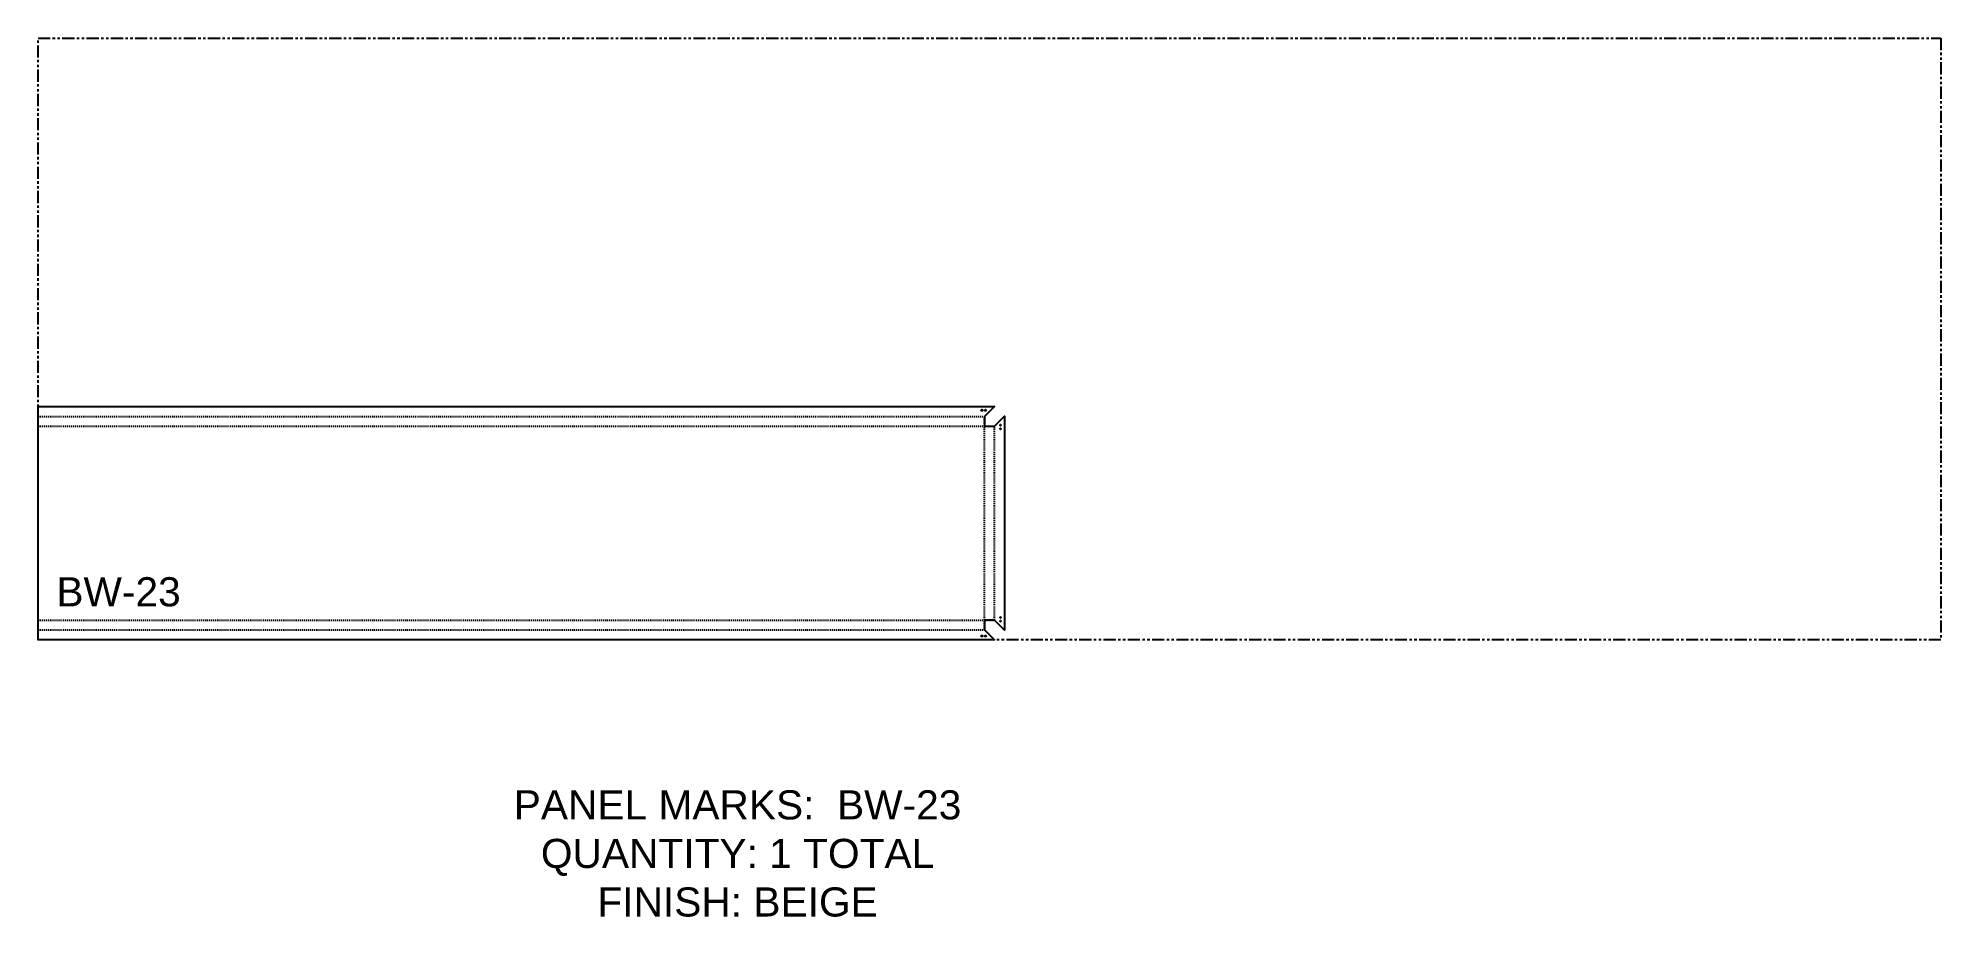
# Model space of a CAD drawing. Header units: inches. Extents: x 0 to 196, y -29 to 62.
import ezdxf

# ---------------------------------------------------------------- set-up
doc = ezdxf.new("R2010")
doc.units = ezdxf.units.IN
doc.header["$MEASUREMENT"] = 0
doc.linetypes.add('HIDDEN', pattern=[0.375, 0.25, -0.125])
doc.linetypes.add('PHANTOM', pattern=[2.5, 1.25, -0.25, 0.25, -0.25, 0.25, -0.25])
for name, color, linetype in [('DETAILS', 7, 'Continuous'), ('HOLES', 6, 'Continuous'), ('ROUT', 1, 'HIDDEN'), ('SHEET', 5, 'PHANTOM'), ('TEXT', 2, 'PHANTOM')]:
    doc.layers.add(name, color=color, linetype=linetype)
doc.styles.get("Standard").update_dxf_attribs({"font": 'arial.ttf'})

msp = doc.modelspace()

# ---------------------------------------------------------------- linework, layer by layer
at = {"layer": 'DETAILS', "ltscale": 0.25}
msp.add_lwpolyline([(0, 24.06), (98.53, 24.06), (97.5, 23.03), (97.5, 22.03), (98.5, 22.03), (99.53, 23.06), (99.53, 1), (98.5, 2.03), (97.5, 2.03), (97.5, 1.03), (98.53, 0), (0, 0)], close=True, dxfattribs=at)
at = {"layer": 'HOLES'}
for centre in [(97.22, 23.66), (97.59, 23.66), (99.13, 22.13), (99.13, 21.75), (99.13, 2.31), (99.13, 1.94), (97.22, 0.41), (97.59, 0.41)]:
    msp.add_circle(centre, 0.0625, dxfattribs=at)
at = {"layer": 'ROUT', "ltscale": 0.25}
for p, q in [((0, 23.03), (97.5, 23.03)), ((0, 22.03), (98.5, 22.03)), ((97.5, 1.03), (97.5, 23.03)), ((98.5, 2.03), (98.5, 22.03)), ((0, 2.03), (98.5, 2.03)), ((0, 1.03), (97.5, 1.03))]:
    msp.add_line(p, q, dxfattribs=at)
at = {"layer": 'SHEET'}
msp.add_lwpolyline([(0, 62), (196, 62), (196, 0), (0, 0)], close=True, dxfattribs=at)

# ---------------------------------------------------------------- texts
at = {"layer": 'TEXT', "char_height": 3, "attachment_point": 5}
for s, insert in [('BW-23', (8.29, 4.94)), ('PANEL MARKS:  BW-23\\PQUANTITY: 1 TOTAL\\PFINISH: BEIGE', (72.05, -22.01))]:
    msp.add_mtext_dynamic_manual_height_columns(s, width=199.7409, gutter_width=1, heights=[0], dxfattribs=dict(at, insert=insert))

doc.saveas('drawing.dxf')
